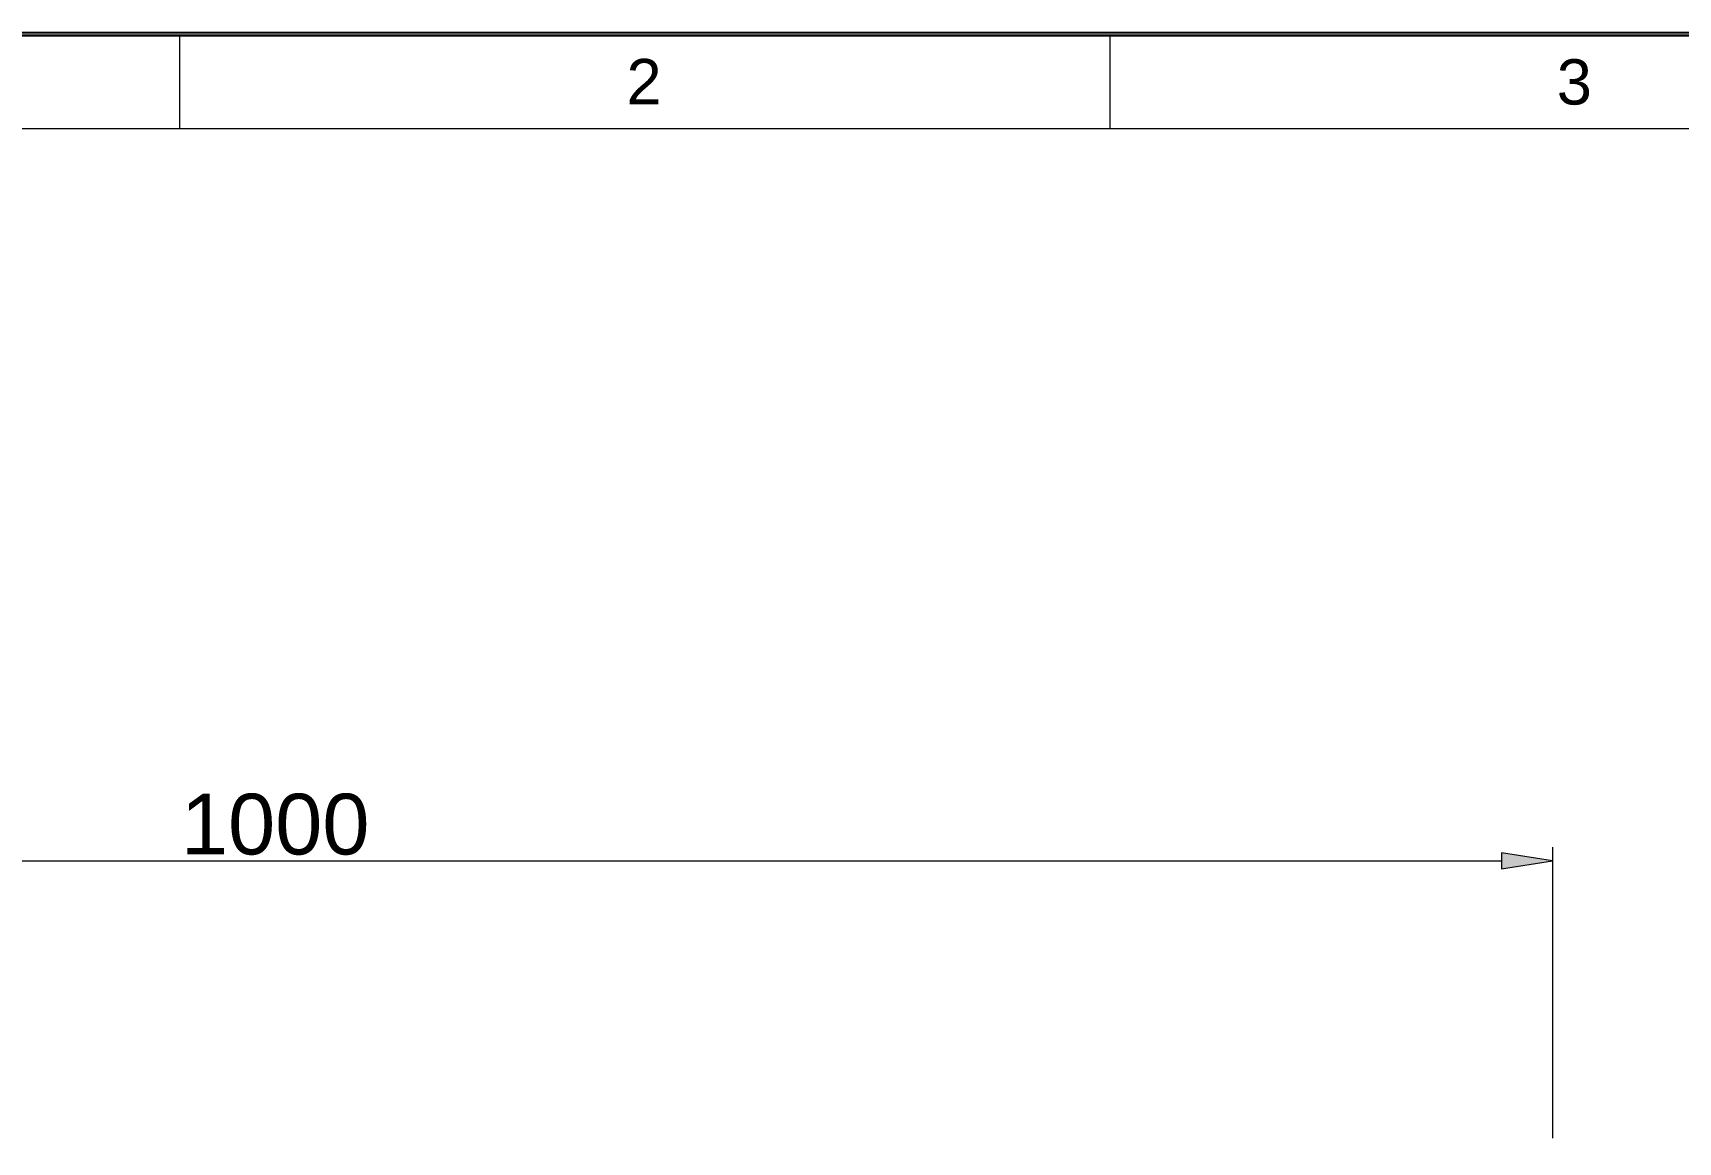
# Model space of a CAD drawing. Header units: millimetres. Extents: x 1004 to 59588, y 686 to 38112.
# Drawn here: x 16316 to 17035, y 3196 to 3680 of the extents above; entities that cross this region are included whole.
import ezdxf

# ---------------------------------------------------------------- set-up
doc = ezdxf.new("R2010")
doc.units = ezdxf.units.MM
doc.layers.add('PDF14_Geometry', color=7, linetype='Continuous')
doc.layers.add('PDF14_Text', color=7, linetype='Continuous')
doc.styles.add('PDF Arial', font='arial.ttf')

msp = doc.modelspace()

# ---------------------------------------------------------------- hatches: boundary and pattern name
at = {"layer": 'PDF14_Geometry', "transparency": 33554559}
msp.add_hatch(color=256, dxfattribs=at).paths.add_polyline_path([(16957.9, 3322.23), (16957.9, 3315.17), (16980.26, 3318.7), (16980.26, 3318.7)])

# ---------------------------------------------------------------- linework, layer by layer
at = {"layer": 'PDF14_Geometry', "lineweight": 25}
for points in [[(19612.02, 3680.46), (15597.32, 3680.46), (15597.32, 921.05), (19612.02, 921.05)], [(19612.02, 3679.28), (15597.32, 3679.28)]]:
    msp.add_lwpolyline(points, close=True, dxfattribs=at)
at = {"layer": 'PDF14_Geometry', "lineweight": 13}
for points in [[(16380.26, 3679.28), (16380.26, 3638.7)], [(16786.73, 3679.28), (16786.73, 3638.7)], [(15597.32, 3638.7), (19612.02, 3638.7)]]:
    msp.add_lwpolyline(points, dxfattribs=at)
at = {"layer": 'PDF14_Geometry', "lineweight": 0}
msp.add_lwpolyline([(16980.26, 3318.7), (16957.9, 3322.23), (16957.9, 3315.17)], close=True, dxfattribs=at)
for points in [[(16980.26, 3324.58), (16980.26, 3197.52)], [(15884.96, 3318.7), (16957.9, 3318.7)]]:
    msp.add_lwpolyline(points, dxfattribs=at)

# ---------------------------------------------------------------- texts
at = {"layer": 'PDF14_Text', "attachment_point": 7, "style": 'PDF Arial'}
for s, insert, char_height in [('2', (16575.56, 3649.28), 19.79), ('3', (16982.03, 3648.87), 19.79), ('1000', (16380.85, 3321.08), 26.527)]:
    msp.add_mtext(s, dxfattribs=dict(at, insert=insert, char_height=char_height))

doc.saveas('drawing.dxf')
